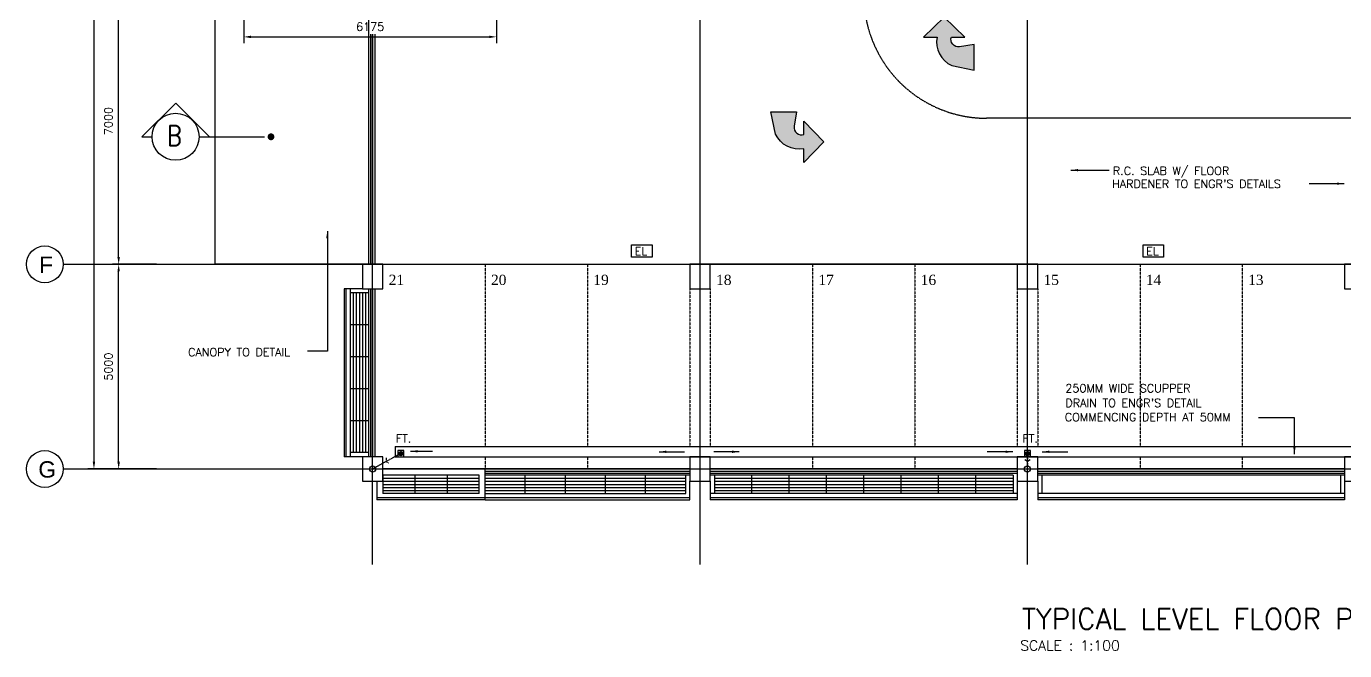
# Model space of a CAD drawing. Header units: millimetres. Extents: x -312260 to 194620, y -310600 to 21683.
# Drawn here: x -138419 to -106208, y -23657 to -8406 of the extents above; entities that cross this region are included whole.
import ezdxf

# ---------------------------------------------------------------- set-up
doc = ezdxf.new("R2010")
doc.units = ezdxf.units.MM
doc.header["$LTSCALE"] = 5
doc.header["$MEASUREMENT"] = 0
doc.header["$PDMODE"] = 3
for name, pattern in [('CENTER', [2, 1.25, -0.25, 0.25, -0.25]), ('DASHDOT2', [0.5, 0.25, -0.125, 0, -0.125]), ('DASHEDX2', [1.5, 1, -0.5]), ('HIDDEN2', [0.1875, 0.125, -0.0625])]:
    doc.linetypes.add(name, pattern=pattern)
for name, color, linetype in [('ARROW', 254, 'Continuous'), ('beam_p', 1, 'Continuous'), ('col', 7, 'Continuous'), ('CP NUMBERING', 1, 'Continuous'), ('DIM', 7, 'Continuous'), ('DRAIN', 5, 'Continuous'), ('EL & K', 10, 'Continuous'), ('FIX', 5, 'Continuous'), ('GRID', 9, 'CENTER'), ('L', 1, 'Continuous'), ('LINE', 7, 'Continuous'), ('parap', 7, 'Continuous'), ('park L', 9, 'DASHEDX2'), ('RAIL', 1, 'Continuous'), ('RWDP', 1, 'Continuous'), ('SPEC', 7, 'Continuous'), ('TEXT', 7, 'Continuous'), ('wall', 2, 'Continuous')]:
    doc.layers.add(name, color=color, linetype=linetype)
doc.styles.add('CARPARK NO', font='TIMES.TTF', dxfattribs={"height": 200})
doc.styles.add('E', font='ROMANS.SHX', dxfattribs={"width": 0.9})
doc.styles.add('HELV', font='HELV.shx')
doc.styles.add('ROMS', font='romans.shx', dxfattribs={"width": 0.8, "height": 230})
doc.styles.add('S100', font='ROMANS.shx', dxfattribs={"height": 200})
doc.dimstyles.new('S100', dxfattribs={"dimscale": 0, "dimtxt": 150, "dimasz": 175, "dimexe": 150, "dimexo": 150, "dimgap": 150, "dimtad": 1, "dimdec": 0, "dimzin": 0, "dimdsep": 46, "dimtxsty": 'S100', "dimcen": 0, "dimdle": 100, "dimclrd": 5, "dimclre": 5, "dimclrt": 1, "dimaunit": 1, "dimadec": 0, "dimazin": 0, "dimtfac": 1, "dimtdec": 0, "dimtofl": 0, "dimtmove": 1, "dimatfit": 3, "dimfxl": 1, "dimtolj": 1, "dimtzin": 0, "dimarcsym": 0})

# ---------------------------------------------------------------- blocks, each defined once
blk = doc.blocks.new('*D90')
at = {"layer": 'DEFPOINTS', "color": 0}
for p in [(-136164, -14219), (-135090, -14219), (-135090, -19219)]:
    blk.add_point(p, dxfattribs=at)
at = {"layer": 'DIM', "color": 5, "lineweight": -2}
for p, q in [((-135240, -14219), (-136314, -14219)), ((-136164, -19044), (-136164, -14394)), ((-135240, -19219), (-136314, -19219))]:
    blk.add_line(p, q, dxfattribs=at)
at = {"layer": 'DIM', "color": 5}
for points in [[(-136194, -14394), (-136135, -14394), (-136164, -14219)], [(-136194, -19044), (-136135, -19044), (-136164, -19219)]]:
    blk.add_solid(points, dxfattribs=at)
at = {"layer": 'DIM', "color": 1, "insert": (-136414, -16719), "char_height": 200, "attachment_point": 5, "rotation": 90, "style": 'S100'}
blk.add_mtext('\\A1;5000', dxfattribs=at)
blk = doc.blocks.new('*D91')
at = {"layer": 'DEFPOINTS', "color": 0}
for p in [(-136164, -7219), (-135090, -7219), (-135090, -14219)]:
    blk.add_point(p, dxfattribs=at)
at = {"layer": 'DIM', "color": 5, "lineweight": -2}
for p, q in [((-135240, -7219), (-136314, -7219)), ((-136164, -14044), (-136164, -7394)), ((-135240, -14219), (-136314, -14219))]:
    blk.add_line(p, q, dxfattribs=at)
at = {"layer": 'DIM', "color": 5}
for points in [[(-136194, -7394), (-136135, -7394), (-136164, -7219)], [(-136194, -14044), (-136135, -14044), (-136164, -14219)]]:
    blk.add_solid(points, dxfattribs=at)
at = {"layer": 'DIM', "color": 1, "insert": (-136414, -10719), "char_height": 200, "attachment_point": 5, "rotation": 90, "style": 'S100'}
blk.add_mtext('\\A1;7000', dxfattribs=at)
blk = doc.blocks.new('*D95')
at = {"layer": 'DEFPOINTS', "color": 0}
for p in [(-135090, 15381), (-136768, -19219), (-135090, -19219)]:
    blk.add_point(p, dxfattribs=at)
at = {"layer": 'DIM', "color": 5, "lineweight": -2}
for p, q in [((-135240, 15381), (-136918, 15381)), ((-136768, 15206), (-136768, -19044)), ((-135240, -19219), (-136918, -19219))]:
    blk.add_line(p, q, dxfattribs=at)
at = {"layer": 'DIM', "color": 5}
for points in [[(-136797, 15206), (-136738, 15206), (-136768, 15381)], [(-136797, -19044), (-136738, -19044), (-136768, -19219)]]:
    blk.add_solid(points, dxfattribs=at)
at = {"layer": 'DIM', "color": 1, "insert": (-137018, -1919), "char_height": 200, "attachment_point": 5, "rotation": 90, "style": 'S100'}
blk.add_mtext('\\A1;34600', dxfattribs=at)
blk = doc.blocks.new('FT')
at = {"layer": 'FIX', "color": 6, "linetype": 'Continuous'}
for p, q in [((-102897, 3492), (-102966, 3561)), ((-102883, 3505), (-102953, 3575)), ((-102875, 3524), (-102934, 3583)), ((-102878, 3553), (-102905, 3580)), ((-102916, 3485), (-102974, 3542)), ((-102947, 3489), (-102969, 3511))]:
    blk.add_line(p, q, dxfattribs=at)
blk.add_lwpolyline([(-102849, 3609), (-102999, 3609), (-102999, 3459), (-102849, 3459)], close=True, dxfattribs=at)
blk.add_circle((-102924, 3534), 50, dxfattribs=at)
blk = doc.blocks.new('*D107')
at = {"layer": 'DEFPOINTS', "color": 0}
for p in [(-133108, -6769), (-126933, -6769), (-126933, -8663)]:
    blk.add_point(p, dxfattribs=at)
at = {"layer": 'DIM', "color": 5, "lineweight": -2}
for p, q in [((-133108, -6919), (-133108, -8813)), ((-126933, -6919), (-126933, -8813)), ((-132933, -8663), (-127108, -8663))]:
    blk.add_line(p, q, dxfattribs=at)
at = {"layer": 'DIM', "color": 5}
for points in [[(-132933, -8633), (-132933, -8692), (-133108, -8663)], [(-127108, -8633), (-127108, -8692), (-126933, -8663)]]:
    blk.add_solid(points, dxfattribs=at)
at = {"layer": 'DIM', "color": 1, "insert": (-130020, -8413), "char_height": 200, "attachment_point": 5, "style": 'S100'}
blk.add_mtext('\\A1;6175', dxfattribs=at)

msp = doc.modelspace()

# ---------------------------------------------------------------- hatches: boundary and pattern name
at = {"layer": 'ARROW', "linetype": 'Continuous'}
for points in [[(-115817, -8667.5), (-115490, -8667.5), (-115994.4, -8182.7), (-116498.8, -8667.5), (-116167.2, -8667.5, 0.3415961), (-115808.1, -9362.7), (-115261.8, -9473.6), (-115261.8, -8851.1), (-115616.7, -8905.2, -0.5725495)], [(-119657.3, -10846.3), (-119603.1, -10491.4), (-120225.6, -10491.4), (-120114.7, -11037.7, 0.3415961), (-119419.5, -11396.8), (-119419.5, -11728.4), (-118934.7, -11224), (-119419.5, -10719.6), (-119419.5, -11046.6, -0.5725495)]]:
    msp.add_hatch(color=256, dxfattribs=at).paths.add_polyline_path(points)

# ---------------------------------------------------------------- linework, layer by layer
at = {"color": 3}
for p, q in [((-135594.9, -11103.6), (-134770.4, -10279.1)), ((-133945.8, -11103.6), (-134770.4, -10279.1)), ((-135594.9, -11103.6), (-135348, -11103.6)), ((-134198, -11103.6), (-133945.8, -11103.6)), ((-133945.8, -11103.6), (-132599.6, -11103.6))]:
    msp.add_line(p, q, dxfattribs=at)
at = {"color": 3, "const_width": 83.6}
msp.add_lwpolyline([(-132441.6, -11061.9, -1), (-132441.6, -11145.4, -1)], format="xyb", close=True, dxfattribs=at)
at = {"color": 3}
msp.add_circle((-134773, -11103.6), 575, dxfattribs=at)
at = {"layer": 'ARROW', "linetype": 'Continuous', "flags": 128}
for points in [[(-116167.2, -8667.5, 0.3415961), (-115808.1, -9362.7), (-115261.8, -9473.6), (-115261.8, -8851.1), (-115616.7, -8905.2, -0.5725495), (-115817, -8667.5), (-115490, -8667.5), (-115994.4, -8182.7), (-116498.8, -8667.5), (-116167.2, -8667.5)], [(-119419.5, -11396.8, -0.3415961), (-120114.7, -11037.7), (-120225.6, -10491.4), (-119603.1, -10491.4), (-119657.3, -10846.3, 0.5725495), (-119419.5, -11046.6), (-119419.5, -10719.6), (-118934.7, -11224), (-119419.5, -11728.4), (-119419.5, -11396.8)]]:
    msp.add_lwpolyline(points, format="xyb", dxfattribs=at)
at = {"layer": 'beam_p', "ltscale": 2}
for p, q in [((-130657.7, -14819.3), (-130657.7, -18919.3)), ((-130207.7, -14819.3), (-130657.7, -14819.3)), ((-130507.7, -14819.3), (-130507.7, -18919.3)), ((-130057.7, -14919.3), (-130507.7, -14919.3)), ((-130207.7, -18919.3), (-130657.7, -18919.3)), ((-130057.7, -18819.3), (-130507.7, -18819.3)), ((-129707.7, -19369.3), (-129707.7, -19819.3)), ((-127357.7, -19369.3), (-129707.7, -19369.3)), ((-127357.7, -19819.3), (-127357.7, -19369.3)), ((-121707.7, -19519.3), (-121707.7, -19969.3)), ((-121607.7, -19369.3), (-121607.7, -19819.3)), ((-114307.7, -19369.3), (-114307.7, -19819.3)), ((-114207.7, -19519.3), (-114207.7, -19969.3)), ((-113707.7, -19519.3), (-113707.7, -19969.3)), ((-113607.7, -19369.3), (-113607.7, -19819.3)), ((-106307.7, -19369.3), (-106307.7, -19819.3)), ((-106207.7, -19519.3), (-106207.7, -19969.3)), ((-127357.7, -19819.3), (-129707.7, -19819.3)), ((-114207.7, -19819.3), (-121707.7, -19819.3)), ((-114207.7, -19969.3), (-121707.7, -19969.3)), ((-106207.7, -19819.3), (-113707.7, -19819.3)), ((-106207.7, -19969.3), (-113707.7, -19969.3))]:
    msp.add_line(p, q, dxfattribs=at)
at = {"layer": 'beam_p', "color": 5, "linetype": 'HIDDEN2', "ltscale": 2}
for p, q in [((-130607.7, -18919.3), (-130607.7, -14819.3)), ((-129857.7, -19919.3), (-127207.7, -19919.3)), ((-121707.7, -19919.3), (-114207.7, -19919.3)), ((-113707.7, -19919.3), (-106207.7, -19919.3))]:
    msp.add_line(p, q, dxfattribs=at)
at = {"layer": 'beam_p', "color": 7, "ltscale": 2}
for p, q in [((-127207.7, -19969.3), (-127207.7, -19219.3)), ((-129857.7, -19519.3), (-129857.7, -19969.3)), ((-127207.7, -19969.3), (-129857.7, -19969.3))]:
    msp.add_line(p, q, dxfattribs=at)
at = {"layer": 'beam_p', "ltscale": 2}
for points in [[(-127207.7, -19819.3), (-122307.7, -19819.3), (-122307.7, -19369.3)], [(-127207.7, -19969.3), (-122207.7, -19969.3), (-122207.7, -19519.3)]]:
    msp.add_lwpolyline(points, dxfattribs=at)
at = {"layer": 'beam_p', "color": 5, "linetype": 'HIDDEN2', "ltscale": 2}
msp.add_lwpolyline([(-127207.7, -19919.3), (-122207.7, -19919.3), (-122207.7, -19519.3)], dxfattribs=at)
at = {"layer": 'col', "color": 3}
for points in [[(-129707.7, -14219.3), (-130207.7, -14219.3), (-130207.7, -14819.3), (-129707.7, -14819.3)], [(-121707.7, -14219.3), (-122207.7, -14219.3), (-122207.7, -14819.3), (-121707.7, -14819.3)], [(-113707.7, -14219.3), (-114207.7, -14219.3), (-114207.7, -14819.3), (-113707.7, -14819.3)], [(-105707.7, -14219.3), (-106207.7, -14219.3), (-106207.7, -14819.3), (-105707.7, -14819.3)], [(-129707.7, -18919.3), (-130207.7, -18919.3), (-130207.7, -19519.3), (-129707.7, -19519.3)], [(-121707.7, -18919.3), (-122207.7, -18919.3), (-122207.7, -19519.3), (-121707.7, -19519.3)], [(-113707.7, -18919.3), (-114207.7, -18919.3), (-114207.7, -19519.3), (-113707.7, -19519.3)], [(-105707.7, -18919.3), (-106207.7, -18919.3), (-106207.7, -19519.3), (-105707.7, -19519.3)]]:
    msp.add_lwpolyline(points, close=True, dxfattribs=at)
at = {"layer": 'DIM', "color": 5}
msp.add_line((-130057.7, -8213.9), (-130057.7, -8598.2), dxfattribs=at)
at = {"layer": 'DRAIN'}
for p, q in [((-129407.7, -18669.3), (-74507.7, -18669.3)), ((-129407.7, -18669.3), (-129407.7, -18919.3)), ((-129407.7, -18919.3), (-74507.7, -18919.3))]:
    msp.add_line(p, q, dxfattribs=at)
at = {"layer": 'EL & K', "color": 10}
for points in [[(-123631.5, -13742), (-123131.5, -13742), (-123131.5, -14042), (-123631.5, -14042)], [(-111131.5, -13742), (-110631.5, -13742), (-110631.5, -14042), (-111131.5, -14042)]]:
    msp.add_lwpolyline(points, close=True, dxfattribs=at)
at = {"layer": 'GRID', "linetype": 'CENTER', "ltscale": 2}
for p, q in [((-121957.7, -21553.2), (-121957.7, 20308)), ((-113957.7, -21553.2), (-113957.7, 20308)), ((-129957.7, -21553.2), (-129957.7, -8598.2)), ((-137519.2, -14219.3), (-68329.3, -14219.3)), ((-137519.2, -19219.3), (-68329.3, -19219.3))]:
    msp.add_line(p, q, dxfattribs=at)
at = {"layer": 'GRID', "color": 7, "linetype": 'ByBlock', "ltscale": 2}
for centre in [(-137969.2, -14219.3), (-137969.2, -19219.3)]:
    msp.add_circle(centre, 450, dxfattribs=at)
at = {"layer": 'LINE', "color": 1, "ltscale": 2}
for p, q in [((-133807.7, -14219.3), (-133807.7, -7219.3)), ((-130207.7, -14219.3), (-133807.7, -14219.3))]:
    msp.add_line(p, q, dxfattribs=at)
at = {"layer": 'LINE', "color": 9}
for p, q in [((-130432.7, -14919.3), (-130432.7, -18819.3)), ((-130357.7, -14919.3), (-130357.7, -18819.3)), ((-130282.7, -14919.3), (-130282.7, -18819.3)), ((-130207.7, -14919.3), (-130207.7, -18819.3)), ((-130132.7, -14919.3), (-130132.7, -18819.3)), ((-129707.7, -19444.3), (-127357.7, -19444.3)), ((-129707.7, -19519.3), (-127357.7, -19519.3)), ((-129707.7, -19594.3), (-127357.7, -19594.3)), ((-127207.7, -19444.3), (-122307.7, -19444.3)), ((-127207.7, -19519.3), (-122307.7, -19519.3)), ((-127207.7, -19594.3), (-122307.7, -19594.3)), ((-121607.7, -19444.3), (-114307.7, -19444.3)), ((-121607.7, -19519.3), (-114307.7, -19519.3)), ((-121607.7, -19594.3), (-114307.7, -19594.3)), ((-129707.7, -19669.3), (-127357.7, -19669.3)), ((-129707.7, -19744.3), (-127357.7, -19744.3)), ((-127207.7, -19669.3), (-122307.7, -19669.3)), ((-127207.7, -19744.3), (-122307.7, -19744.3)), ((-121607.7, -19669.3), (-114307.7, -19669.3)), ((-121607.7, -19744.3), (-114307.7, -19744.3))]:
    msp.add_line(p, q, dxfattribs=at)
for points in [[(-130057.7, -15699.3), (-130507.7, -15699.3)], [(-130057.7, -16479.3), (-130507.7, -16479.3)], [(-130057.7, -17259.3), (-130507.7, -17259.3)], [(-130057.7, -18039.3), (-130507.7, -18039.3)], [(-128924.4, -19369.3), (-128924.4, -19819.3)], [(-128141.1, -19369.3), (-128141.1, -19819.3)], [(-126227.7, -19819.3), (-126227.7, -19369.3)], [(-125247.7, -19819.3), (-125247.7, -19369.3)], [(-124267.7, -19819.3), (-124267.7, -19369.3)], [(-123287.7, -19819.3), (-123287.7, -19369.3)], [(-120695.2, -19819.3), (-120695.2, -19369.3)], [(-119782.7, -19819.3), (-119782.7, -19369.3)], [(-118870.2, -19819.3), (-118870.2, -19369.3)], [(-117957.7, -19819.3), (-117957.7, -19369.3)], [(-117045.2, -19819.3), (-117045.2, -19369.3)], [(-116132.7, -19819.3), (-116132.7, -19369.3)], [(-115220.2, -19819.3), (-115220.2, -19369.3)]]:
    msp.add_lwpolyline(points, dxfattribs=at)
at = {"layer": 'parap', "color": 0, "ltscale": 2}
for p, q in [((-130057.7, -8598.2), (-130057.7, -14219.3)), ((-129907.7, -8598.2), (-129907.7, -14219.3)), ((-130057.7, -14819.3), (-130057.7, -18919.3)), ((-129907.7, -14819.3), (-129907.7, -18919.3)), ((-122207.7, -19219.3), (-129707.7, -19219.3)), ((-114207.7, -19219.3), (-121707.7, -19219.3)), ((-106207.7, -19219.3), (-113707.7, -19219.3)), ((-106207.7, -19219.3), (-113707.7, -19219.3)), ((-122207.7, -19369.3), (-127207.7, -19369.3)), ((-114307.7, -19369.3), (-121707.7, -19369.3)), ((-106207.7, -19369.3), (-113707.7, -19369.3)), ((-106207.7, -19369.3), (-113707.7, -19369.3))]:
    msp.add_line(p, q, dxfattribs=at)
at = {"layer": 'park L', "color": 8, "ltscale": 2}
for p, q in [((-129707.7, -14219.3), (-122207.7, -14219.3)), ((-114207.7, -14219.3), (-121707.7, -14219.3)), ((-113707.7, -14219.3), (-106207.7, -14219.3))]:
    msp.add_line(p, q, dxfattribs=at)
at = {"layer": 'park L'}
for p, q in [((-127207.7, -14219.3), (-127207.7, -18669.3)), ((-124707.7, -14219.3), (-124707.7, -18669.3)), ((-119207.7, -14219.3), (-119207.7, -18669.3)), ((-116707.7, -14219.3), (-116707.7, -18669.3)), ((-111207.7, -14219.3), (-111207.7, -18669.3)), ((-108707.7, -14219.3), (-108707.7, -18669.3)), ((-122207.7, -14819.3), (-122207.7, -18669.3)), ((-121707.7, -14819.3), (-121707.7, -18669.3)), ((-114207.7, -14819.3), (-114207.7, -18669.3)), ((-113707.7, -14819.3), (-113707.7, -18669.3)), ((-127207.7, -18919.3), (-127207.7, -19219.3)), ((-124707.7, -18919.3), (-124707.7, -19219.3)), ((-119207.7, -18919.3), (-119207.7, -19219.3)), ((-116707.7, -18919.3), (-116707.7, -19219.3)), ((-111207.7, -18919.3), (-111207.7, -19219.3)), ((-108707.7, -18919.3), (-108707.7, -19219.3))]:
    msp.add_line(p, q, dxfattribs=at)
at = {"layer": 'RAIL', "color": 5, "ltscale": 1000}
for p, q in [((-130007.7, -8598.2), (-130007.7, -14219.3)), ((-129957.7, -8598.2), (-129957.7, -14219.3)), ((-130007.7, -14819.3), (-130007.7, -18919.3)), ((-129957.7, -14819.3), (-129957.7, -18919.3)), ((-127207.7, -19269.3), (-122207.7, -19269.3)), ((-127207.7, -19319.3), (-122207.7, -19319.3)), ((-121707.7, -19269.3), (-114207.7, -19269.3)), ((-121707.7, -19319.3), (-114207.7, -19319.3)), ((-113707.7, -19269.3), (-106207.7, -19269.3)), ((-113707.7, -19319.3), (-106207.7, -19319.3))]:
    msp.add_line(p, q, dxfattribs=at)
at = {"layer": 'RWDP', "color": 2, "linetype": 'DASHDOT2'}
msp.add_line((-113957.7, -18844.3), (-113957.7, -19219.3), dxfattribs=at)
for points in [[(-129263.9, -18838.1), (-129957.7, -19219.3)], [(-129624.5, -18948.9), (-129632.9, -19040.8), (-129559.5, -19068.1)]]:
    msp.add_lwpolyline(points, dxfattribs=at)
at = {"layer": 'RWDP', "color": 2}
msp.add_lwpolyline([(-114022.5, -18991.5), (-113957.7, -19031.8), (-113891.4, -18989.7)], dxfattribs=at)
at = {"layer": 'RWDP'}
for centre in [(-129957.7, -19219.3), (-113957.7, -19219.3)]:
    msp.add_circle(centre, 75, dxfattribs=at)
at = {"layer": 'wall', "linetype": 'DASHEDX2', "ltscale": 3}
msp.add_lwpolyline([(-85957.7, -7219.3), (-85957.7, -7650.1, -0.4142136), (-88957.7, -10650.1), (-114957.7, -10650.1, -0.4142136), (-117957.7, -7650.1), (-117957.7, -6619.3)], format="xyb", dxfattribs=at)

# ---------------------------------------------------------------- block references
at = {"layer": 'L'}
msp.add_blockref('FT', (-26345.8, -22378.2), dxfattribs=at)
at = {"layer": 'wall'}
msp.add_blockref('FT', (-11033.5, -22378.2), dxfattribs=at)

# ---------------------------------------------------------------- texts
at = {"color": 1, "style": 'S100'}
for p in [(-129392, -18572.8), (-114079.7, -18572.8)]:
    msp.add_text('FT.', height=200, rotation=0, dxfattribs=at).set_placement(p)
at = {"layer": 'CP NUMBERING', "style": 'CARPARK NO'}
for s, p in [('21', (-129566.1, -14723.9)), ('20', (-127066.1, -14723.9)), ('19', (-124566.1, -14723.9)), ('18', (-121566.1, -14723.9)), ('17', (-119066.1, -14723.9)), ('16', (-116566.1, -14723.9)), ('15', (-113566.1, -14723.9)), ('14', (-111066.1, -14723.9)), ('13', (-108566.1, -14723.9))]:
    msp.add_text(s, height=250, dxfattribs=at).set_placement(p)
at = {"layer": 'EL & K', "color": 10, "style": 'ROMS'}
for p in [(-123555.7, -13999.3), (-111055.7, -13999.3)]:
    msp.add_text('EL', height=200, dxfattribs=at).set_placement(p)
at = {"layer": 'GRID', "color": 3, "linetype": 'ByBlock', "ltscale": 2, "style": 'HELV'}
for s, p in [('F', (-138109.1, -14429.9)), ('G', (-138126.9, -19429.9))]:
    msp.add_text(s, height=400, dxfattribs=at).set_placement(p)
at = {"layer": 'SPEC', "style": 'S100'}
for s, p in [('R.C. SLAB W/ FLOOR', (-111871.1, -12034)), ("HARDENER TO ENGR'S DETAILS", (-111890.1, -12354)), ('CANOPY TO DETAIL', (-134468.2, -16465.9)), ('250MM WIDE SCUPPER', (-113031.6, -17347.1)), ("DRAIN TO ENGR'S DETAIL", (-113031.6, -17705.4)), ('COMMENCING DEPTH AT 50MM', (-113046.2, -18051.7))]:
    msp.add_text(s, height=200, dxfattribs=at).set_placement(p)
at = {"layer": 'TEXT', "color": 4, "style": 'E', "width": 0.8}
msp.add_text('B', height=500, dxfattribs=at).set_placement((-134984.8, -11326.7))
at = {"layer": 'TEXT', "color": 3, "style": 'S100'}
msp.add_text('TYPICAL LEVEL FLOOR PLAN', height=500, dxfattribs=at).set_placement((-114093.4, -23130))
at = {"layer": 'TEXT', "color": 7, "style": 'S100'}
msp.add_text('SCALE : 1:100', height=250, dxfattribs=at).set_placement((-114134.6, -23656.8))

# ---------------------------------------------------------------- dimensions: what is measured, and where the dimension line sits
at = {"layer": 'DIM'}
for p1, p2, distance, picture, middle in [((-135089.6, 15380.7), (-135089.6, -19219.3), -1678, '*D95', (-137017.6, -1919.3)), ((-135089.6, -14219.3), (-135089.6, -7219.3), 1074.8, '*D91', (-136414.4, -10719.3)), ((-135089.6, -19219.3), (-135089.6, -14219.3), 1074.8, '*D90', (-136414.4, -16719.3))]:
    dim = msp.add_aligned_dim(p1=p1, p2=p2, distance=distance, dimstyle='S100', override={"dimscale": 1}, dxfattribs=at)
    dim.commit()
    dim.dimension.update_dxf_attribs({"geometry": picture, "text_midpoint": middle})
at = {"layer": 'DIM', "color": 5}
dim = msp.add_linear_dim(base=(-126932.7, -8662.5), p1=(-133107.7, -6769.3), p2=(-126932.7, -6769.3), dimstyle='S100', override={"dimscale": 1}, dxfattribs=at)
dim.commit()
dim.dimension.update_dxf_attribs({"geometry": '*D107', "text_midpoint": (-130020.2, -8412.5)})

# ---------------------------------------------------------------- leaders
at = {"layer": 'RWDP'}
for points in [[(-107435, -18858.5), (-107435, -17972.3), (-108311.1, -17972.3)], [(-129036.4, -18787.3), (-128497.5, -18787.3)], [(-122958.1, -18799), (-122334.4, -18799)], [(-120998.5, -18799), (-121622.3, -18799)], [(-114317.9, -18799), (-114941.6, -18799)], [(-113597.6, -18799), (-112973.9, -18799)]]:
    msp.add_leader(points, dimstyle='S100', override={"dimscale": 1, "dimtad": 0}, dxfattribs=at)
at = {"layer": 'SPEC'}
for points in [[(-112896.8, -11918.6), (-111965.3, -11918.6)], [(-106223.1, -12249.2), (-107074.5, -12249.2)], [(-131064.8, -13410.6), (-131064.8, -16337), (-131552.7, -16337)]]:
    msp.add_leader(points, dimstyle='S100', override={"dimscale": 1, "dimtad": 0}, dxfattribs=at)

doc.saveas('drawing.dxf')
